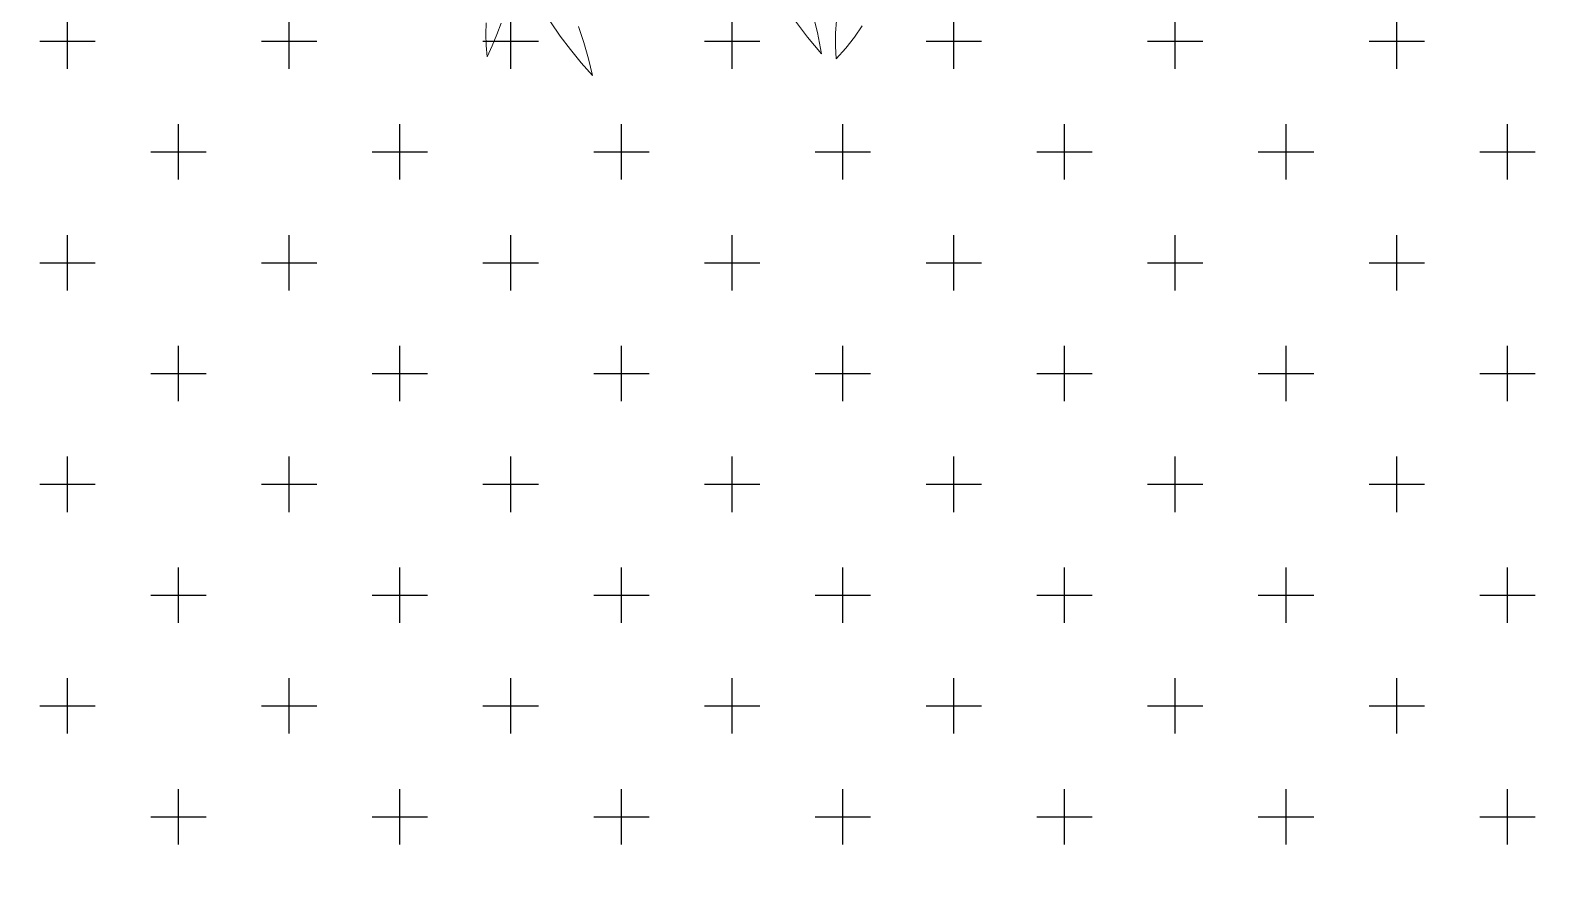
# Model space of a CAD drawing. Header units: millimetres. Extents: x 17 to 218440, y 21 to 53693.
# Drawn here: x 38291 to 39662, y 23939 to 24710 of the extents above; entities that cross this region are included whole.
import ezdxf

# ---------------------------------------------------------------- set-up
doc = ezdxf.new("R2010")
doc.units = ezdxf.units.MM
doc.header["$MEASUREMENT"] = 0
doc.layers.add('Edges', color=7, linetype='Continuous', lineweight=18)
doc.layers.add('tampak', color=7, linetype='Continuous')

# ---------------------------------------------------------------- blocks, each defined once
blk = doc.blocks.new('OUTDOOR')
at = {"layer": 'tampak', "transparency": 33554687}
h = blk.add_hatch(dxfattribs=at)
h.set_pattern_fill('CROSS', scale=400)
h.paths.add_polyline_path([(1833117.6, 62258.3), (1829017.6, 62258.3), (1829017.6, 55399.8), (1833117.6, 55399.8)])
blk = doc.blocks.new('BAMBOOPLAN')
at = {"layer": 'Edges'}
for p, q in [((3.807, -8.251), (3.74, -7.977)), ((-0.469, -8.273), (-0.465, -8.126)), ((-0.327, -8.277), (-0.273, -8.131)), ((0.488, -8.295), (0.364, -8.113)), ((0.795, -8.379), (0.724, -8.171)), ((3.681, -8.31), (3.511, -8.085)), ((4.041, -8.258), (4.055, -8.093)), ((4.284, -8.311), (4.384, -8.165)), ((-0.465, -8.419), (-0.469, -8.273)), ((-0.454, -8.563), (-0.465, -8.419)), ((-0.454, -8.563), (-0.387, -8.421)), ((-0.387, -8.421), (-0.327, -8.277)), ((0.62, -8.471), (0.488, -8.295)), ((0.855, -8.59), (0.795, -8.379)), ((3.86, -8.526), (3.681, -8.31)), ((3.86, -8.526), (3.807, -8.251)), ((4.039, -8.424), (4.041, -8.258)), ((4.172, -8.453), (4.284, -8.311)), ((0.759, -8.641), (0.62, -8.471)), ((0.906, -8.804), (0.855, -8.59)), ((4.05, -8.59), (4.039, -8.424)), ((4.05, -8.59), (4.172, -8.453)), ((0.906, -8.804), (0.759, -8.641))]:
    blk.add_line(p, q, dxfattribs=at)

msp = doc.modelspace()

# ---------------------------------------------------------------- block references
at = {"xscale": 69.97983938875464, "yscale": 69.97983938875464, "zscale": 69.97983938875464}
msp.add_blockref('BAMBOOPLAN', (38735.6, 25285.2), dxfattribs=at)
msp.add_blockref('OUTDOOR', (-1792009.8, -36960.8))

doc.saveas('drawing.dxf')
